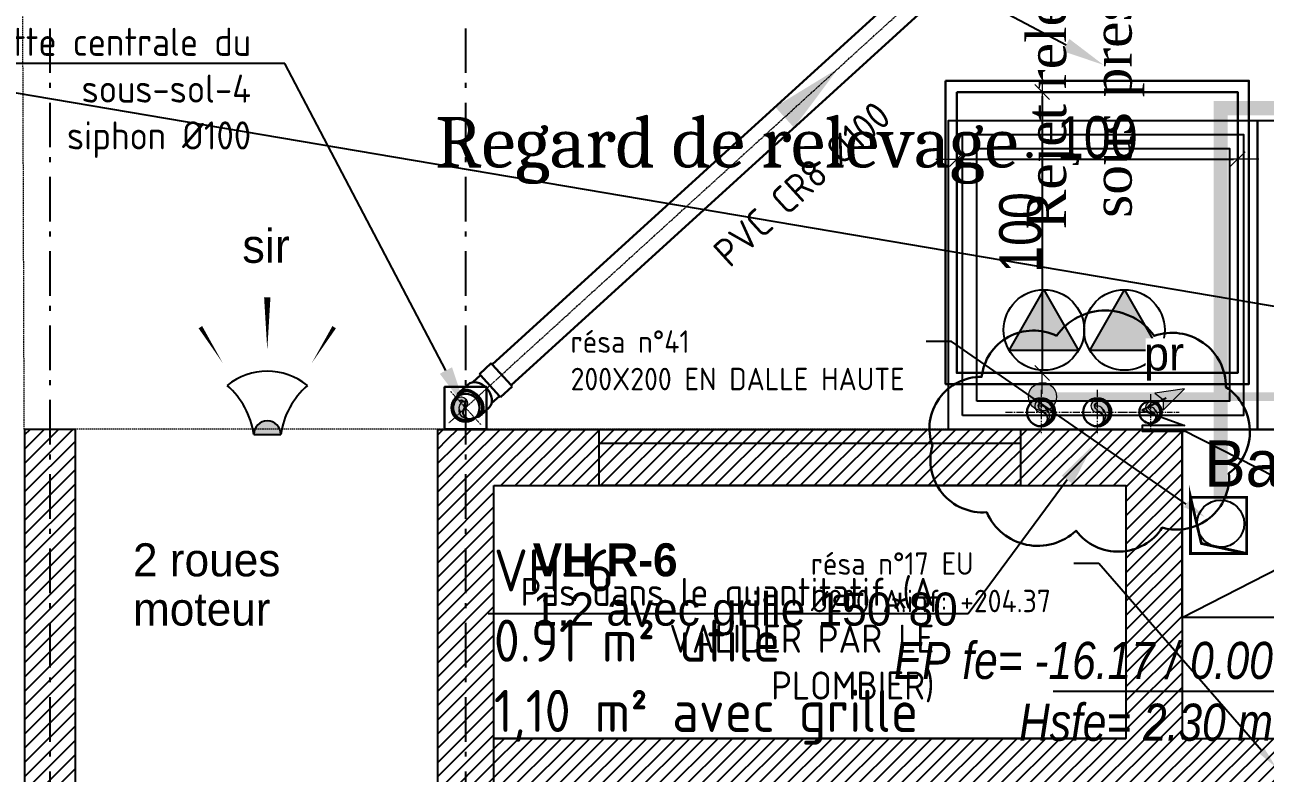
# Model space of a CAD drawing. Header units: centimetres. Extents: x 2097 to 16812, y -3973 to 8191.
# Drawn here: x 9042.5 to 9484.1, y 3724 to 3990.4 of the extents above; entities that cross this region are included whole.
import ezdxf
from ezdxf import colors
from ezdxf.entities.mleader import LeaderData, LeaderLine
from ezdxf.math import Vec2, Vec3

# ---------------------------------------------------------------- set-up
doc = ezdxf.new("R2010")
doc.units = ezdxf.units.CM
for name, pattern in [('AXES', [4, 2.5, -0.4999999999999999, 0.4999999999999999, -0.4999999999999999]), ('CACHE', [0.7499999999999999, 0.4999999999999999, -0.25]), ('prlm_ef', [0.165, 0.1, -0.065]), ('prlm_eu', [2, 1.25, -0.25, 0.25, -0.25]), ('Style de ligne -6', [1.0416400000000001, 0.625, -0.20828, 0.06943000000000005, -0.13893])]:
    doc.linetypes.add(name, pattern=pattern)
doc.layers.get('0').update_dxf_attribs({"color": 252, "lineweight": 18})
for name, color, linetype in [('01_texte', 252, 'Continuous'), ('B GÈnÈral_Hatch', 252, 'Continuous'), ('B Général', 252, 'Continuous'), ('C ANNOTATIONS-prestations', 252, 'Continuous'), ('C ANNOTATIONS-texte', 252, 'Continuous'), ('prlm-BA', 252, 'Continuous'), ('prlm-EAU-EF', 161, 'Continuous'), ('prlm-EAU-EP', 141, 'Continuous'), ('prlm-EAU-EUEV', 25, 'Continuous'), ('prlm-ELEC-CFO', 201, 'Continuous'), ('prlm-ELEC-SSI', 230, 'Continuous'), ('prlm-MOD', 64, 'Continuous'), ('prlm-VMC', 93, 'Continuous')]:
    doc.layers.add(name, color=color, linetype=linetype)
for name, color, linetype, lineweight in [('_GAZELEC-RESERVATION', 1, 'Continuous', 18), ('_GAZELEC-RESERVATION 2', 6, 'Continuous', 18), ('AA_COTES', 253, 'Continuous', 0), ('Fontanel-rsd', 7, 'Continuous', 0)]:
    doc.layers.add(name, color=color, linetype=linetype, lineweight=lineweight)
doc.styles.add('Eurostile', font='')
doc.styles.add('Eurostile (bold)', font='')
doc.styles.add('prlm-eau-ep', font='timesbi.ttf', dxfattribs={"height": 18})
doc.styles.add('prlm-eau-euev', font='pala.ttf', dxfattribs={"height": 18})
doc.styles.add('prlm-elec-cfo', font='comic.ttf', dxfattribs={"height": 12})
doc.styles.add('prlm-elec-ssi', font='comic.ttf', dxfattribs={"height": 12})
doc.styles.add('prlm-mod', font='cambriaz.ttf', dxfattribs={"height": 18})
doc.styles.get("Standard").update_dxf_attribs({"font": 'isocp.shx', "height": 15})
doc.styles.add('STYLE2', font='ARIALN.TTF')
doc.styles.get('Eurostile').set_extended_font_data('Eurostile')
doc.styles.get('Eurostile (bold)').set_extended_font_data('Eurostile', bold=True)
doc.dimstyles.new('ISO-25', dxfattribs={"dimtxt": 2.5, "dimasz": 2.5, "dimexe": 1.25, "dimexo": 0.625, "dimtad": 1, "dimtxsty": 'Standard', "dimcen": 2.5, "dimadec": 0, "dimazin": 0, "dimtfac": 1, "dimtmove": 0, "dimatfit": 3, "dimfxl": 1, "dimarcsym": 0})
doc.dimstyles.new('JB50', dxfattribs={"dimscale": 0.1, "dimtxt": 150, "dimasz": 15, "dimexe": 0.1, "dimexo": 0.1, "dimgap": 0.09, "dimtad": 1, "dimdec": 1, "dimdsep": 46, "dimtxsty": 'STYLE2', "dimblk1": 'BOND_G', "dimblk2": 'BOND_D', "dimsah": 1, "dimcen": 1.5, "dimdle": 0.01, "dimse1": 1, "dimse2": 1, "dimclrd": 256, "dimclre": 256, "dimclrt": 256, "dimazin": 2, "dimtfac": 2.333333333333333, "dimtdec": 1, "dimtix": 1, "dimtmove": 2, "dimatfit": 3, "dimldrblk": 'BOND_G', "dimfxl": 1, "dimtolj": 1, "dimtzin": 0, "dimarcsym": 0})
pattern_1 = [(45, (0, 0), (2.425347222222122, -2.645833333333339), [])]

# ---------------------------------------------------------------- blocks, each defined once
blk = doc.blocks.new('Groupe-132-1')
at = {"layer": 'C ANNOTATIONS-prestations', "linetype": 'Continuous'}
for p, q in [((9454.484555200865, 3779.388851235479), (9585.446930164506, 3846.389752893424)), ((9454.484555200865, 3846.389752893424), (9585.446930164506, 3779.388851235479))]:
    blk.add_line(p, q, dxfattribs=at)
at = {"layer": 'C ANNOTATIONS-prestations', "linetype": 'Continuous', "flags": 128}
blk.add_lwpolyline([(9454.484555200865, 3846.389752893424), (9585.446930164506, 3846.389752893424), (9585.446930164506, 3779.388851235479), (9454.484555200865, 3779.388851235479)], close=True, dxfattribs=at)
at = {"layer": 'C ANNOTATIONS-prestations', "insert": (9519.965742682685, 3842.465195365857), "char_height": 16.47100151909722, "width": 130.9623749636416, "attachment_point": 2, "line_spacing_factor": 0.8941417206159926, "style": 'Eurostile'}
blk.add_mtext('Bac à sable', dxfattribs=at)
blk = doc.blocks.new('xi.eu')
at = {"layer": 'prlm-EAU-EUEV', "linetype": 'ByBlock', "lineweight": -2}
h = blk.add_hatch(color=0, dxfattribs=at)
edge = h.paths.add_edge_path()
edge.add_arc((0, 0), 5, 0, 360)
at = {"layer": 'prlm-EAU-EUEV', "color": 0, "linetype": 'ByBlock', "lineweight": 5}
blk.add_circle((0, 0), 5, dxfattribs=at)
blk = doc.blocks.new('A$C711F189D')
at = {"layer": '01_texte', "color": 0}
blk.add_lwpolyline([(-414.4533260720618, 293.4112839130808), (600.9999975412848, 120.9999945681243)], dxfattribs=at)
blk = doc.blocks.new('xi.sir')
at = {"layer": 'prlm-ELEC-SSI'}
blk.add_hatch(color=0, dxfattribs=at).paths.add_polyline_path([(-4.810390982873949, 4.440892098500626e-16), (4.817543221989935, -1.332267629550188e-15, 1)])
at = {"layer": 'prlm-ELEC-SSI', "color": 0, "flags": 128}
for points in [[(0.003576119557994922, 30.00000000000001, 0, 2.25, 0), (0.00357611955799607, 48.75, 0, 0, 0)], [(-15.87292407984771, 25.45460157649832, 0, 1.5, 0), (-23.81117417955057, 38.18190236474748, 0, 0, 0)], [(15.88007631896371, 25.45460157649831, 0, 1.5, 0), (23.81832641866657, 38.18190236474748, 0, 0, 0)]]:
    blk.add_lwpolyline(points, format="xyseb", dxfattribs=at)
blk.add_lwpolyline([(-4.810390982873949, 4.592273826833915e-16), (4.817543221989935, -1.165734175856414e-15)], dxfattribs=at)
at = {"layer": 'prlm-ELEC-SSI', "color": 0}
for centre, radius, start, end in [((0.003576119557996284, -2.666980052802203e-16), 22.5, 50.61869435007318, 129.3813056499268), ((-33.01495127341107, -4.075443387564103), 28.49748164290633, 8.222097287565061, 48.87538131448579), ((33.02210351252705, -4.075443387564108), 28.49748164290633, 131.1246186855142, 171.7779027124349), ((0.003576119557993085, -3.532533965865114e-16), 4.813967102431942, 0, 180)]:
    blk.add_arc(centre, radius, start, end, dxfattribs=at)
blk = doc.blocks.new('xi.PR')
at = {"layer": 'prlm-ELEC-CFO', "lineweight": 5}
blk.add_hatch(color=0, dxfattribs=at).paths.add_polyline_path([(-2.999999999999967, 6.000000000000012), (-0.1026311234992878, 3.698684438250359), (0, 0), (7.500000000000002, 7.5)])
at = {"layer": 'prlm-ELEC-CFO', "color": 0, "lineweight": 5, "flags": 128}
blk.add_lwpolyline([(-2.999999999999967, 6.000000000000012), (-0.1026311234992878, 3.698684438250359), (0, 0), (7.500000000000002, 7.5)], close=True, dxfattribs=at)
at = {"layer": 'prlm-ELEC-CFO', "color": 0}
blk.add_lwpolyline([(0.954681274365611, 4.227340637182808), (-7.499999999999992, 9.769962616701378e-15), (7.500000000000009, -5.499999999999991), (-7.499999999999991, -5.499999999999989), (-7.499999999999992, -7.499999999999989), (7.500000000000008, -7.49999999999999)], dxfattribs=at)
blk = doc.blocks.new('BOND_G')
at = {"layer": 'AA_COTES', "color": 0}
for p, q in [((0, -5), (0, 14.99999999999999)), ((5, 0), (-5, 0)), ((1.767766952966312, 1.767766952966312), (-1.767766952966426, -1.767766952966426))]:
    blk.add_line(p, q, dxfattribs=at)
blk = doc.blocks.new('BOND_D')
at = {"layer": 'AA_COTES', "color": 0}
for p, q in [((0, 5), (0, -15)), ((5, 0), (-5, 0)), ((-1.767766952966312, -1.767766952966312), (1.767766952966426, 1.767766952966426))]:
    blk.add_line(p, q, dxfattribs=at)
blk = doc.blocks.new('*D252')
at = {"layer": 'Fontanel-rsd', "color": 6, "lineweight": -2, "ltscale": 0.2, "transparency": 16777216}
blk.add_line((9375.784535951929, 3942.600000373012), (9472.784536331152, 3942.600000373012), dxfattribs=at)
at = {"layer": 'Fontanel-rsd', "color": 6, "lineweight": -2, "ltscale": 0.2, "transparency": 16777216, "xscale": 1.5, "yscale": 1.5, "zscale": 1.5, "rotation": 180}
blk.add_blockref('BOND_G', (9374.284535951929, 3942.600000373012), dxfattribs=at)
at = {"layer": 'Fontanel-rsd', "color": 6, "lineweight": -2, "ltscale": 0.2, "transparency": 16777216, "xscale": 1.5, "yscale": 1.5, "zscale": 1.5}
blk.add_blockref('BOND_D', (9474.284536331152, 3942.600000373012), dxfattribs=at)
at = {"layer": 'Fontanel-rsd', "color": 6, "lineweight": 0, "ltscale": 0.2, "transparency": 16777216, "insert": (9424.28453614154, 3950.267595188837), "char_height": 15, "attachment_point": 5, "style": 'STYLE2'}
blk.add_mtext('\\A1;100', dxfattribs=at)
blk = doc.blocks.new('PVC DN100 C 90° Mont')
at = {"linetype": 'Continuous'}
h = blk.add_hatch(color=9, dxfattribs=at)
edge = h.paths.add_edge_path()
edge.add_arc((174.3050865276346, 3.637978807091713e-12), 45, 270, 450)
edge.add_arc((174.3050865276346, 22.50000000000364), 22.5, 90, 270)
edge.add_arc((174.3050865276346, -22.49999999999636), 22.5, -90, 90, ccw=False)
at = {"color": 0, "linetype": 'ByBlock', "lineweight": -2}
for p, q in [((0, 50.00000000000364), (0, 55.70000000000437)), ((0, 55.70000000000437), (57, 55.70000000000437)), ((0, -49.99999999999636), (0, 50.00000000000364)), ((57, 55.70000000000437), (57, 50.00000000000364)), ((57, 50.00000000000364), (94.09081123205033, 50.00000000000364)), ((57, 50.00000000000364), (57, -49.99999999999636)), ((151.7523086789988, 55.70000000000437), (111.4472221513643, 55.70000000000437)), ((174.3050865276346, 50.00000000000364), (151.7523086789988, 50.00000000000364)), ((0, -55.69999999999709), (0, -49.99999999999636)), ((57, -55.69999999999709), (0, -55.69999999999709)), ((57, -49.99999999999636), (94.09081123205033, -49.99999999999636)), ((57, -49.99999999999636), (57, -55.69999999999709)), ((151.7523086789988, -55.69999999999709), (111.4472221513643, -55.69999999999709)), ((174.3050865276346, -49.99999999999636), (151.7523086789988, -49.99999999999636))]:
    blk.add_line(p, q, dxfattribs=at)
at = {"color": 9, "linetype": 'AXES'}
for p, q in [((174.3050865276346, 80.00000000000364), (174.3050865276346, -79.99999999999636)), ((0, 0), (254.3050865276346, 3.637978807091713e-12))]:
    blk.add_line(p, q, dxfattribs=at)
at = {"color": 9, "linetype": 'Continuous'}
for p, q in [((174.3050865276346, 33.75000000000364), (163.0550865276346, 22.50000000000364)), ((163.0550865276346, 22.50000000000364), (174.3050865276346, 22.50000000000364)), ((174.3050865276346, 3.000000000003638), (174.3050865276346, 11.25000000000364)), ((196.8050865276346, 3.637978807091713e-12), (195.3050865276346, 11.25000000000364))]:
    blk.add_line(p, q, dxfattribs=at)
at = {"color": 0, "linetype": 'ByBlock', "lineweight": -2}
blk.add_circle((174.3050865276346, 3.637978807091713e-12), 50, dxfattribs=at)
at = {"color": 9, "linetype": 'Continuous'}
for centre, radius, start, end in [((174.3050865276346, 22.50000000000364), 22.5, 90, 270), ((174.3050865276346, 3.637978807091713e-12), 45, 270, 90), ((174.3050865276346, 22.50000000000364), 11.25, 90, 270), ((174.3050865276346, 3.637978807091713e-12), 42, 0, 90), ((174.3050865276346, 3.637978807091713e-12), 22.5, 0, 90), ((174.3519615276309, -20.99999999999636), 24.00004577632352, 269.8880943229346, 90.1119056770654), ((171.1979436704933, 3.637978807091713e-12), 45.1071428571413, 273.949868021853, 0), ((174.3050865276346, -22.49999999999636), 22.5, 270, 90), ((170.6384198609667, -12.24999999999636), 34.06896600198639, 303.2236264370474, 43.61248425266183)]:
    blk.add_arc(centre, radius, start, end, dxfattribs=at)
at = {"color": 0, "linetype": 'ByBlock', "lineweight": -2}
for centre, major_axis, ratio, start_param, end_param in [((111.4472221513643, 3.637978807091713e-12), (0, 55.70000000000073), 0.707106781186563, 0, 3.141592653589793), ((151.7523086789988, 3.637978807091713e-12), (0, 55.70000000000073), 0.707106781186563, 5.826833338673532, 9.881129929275435), ((151.7523086789988, 3.637978807091713e-12), (0, 50), 0.7071067811865214, 0, 3.141592653589793)]:
    blk.add_ellipse(centre, major_axis=major_axis, ratio=ratio, start_param=start_param, end_param=end_param, dxfattribs=at)
blk = doc.blocks.new('A$C0C68167A')
at = {"linetype": 'Continuous', "true_color": 0xe6e6e6}
h = blk.add_hatch(color=254, dxfattribs=at)
edge = h.paths.add_edge_path()
edge.add_arc((0.0006059133411326911, 8.158531272783875e-08), 4.5, 270.0154294565103, 450.0154294565103)
edge.add_arc((-9.094947017729282e-13, 2.250000000000455), 2.25, 90.0154294565103, 270.0154294565103)
edge.add_arc((0.001211826682265382, -2.249999836830284), 2.25, -89.98457054348972, 90.01542945651028, ccw=False)
at = {"color": 9, "linetype": 'AXES'}
for p, q in [((-0.001548445206935867, 7.999999791506525), (0.002760271889201249, -7.9999996283359)), ((-12.71525386532903, -0.003424152105708345), (12.71525386532812, 0.003424152106163092))]:
    blk.add_line(p, q, dxfattribs=at)
at = {"color": 9, "linetype": 'Continuous'}
for p, q in [((-0.0003029566714758403, 3.374999959208253), (-1.124999959208253, 2.249697043329888)), ((-1.124999959208253, 2.249697043329888), (-9.094947017729282e-13, 2.250000000000455)), ((0.0005251248958302313, 0.3000000707070285), (0.0003029566705663456, 1.125000040792656)), ((2.250605831756729, 0.0006059949269001663), (2.100302880524396, 1.125565559911593))]:
    blk.add_line(p, q, dxfattribs=at)
at = {"color": 0, "linetype": 'ByBlock', "lineweight": -2}
blk.add_circle((0.0006059133411326911, 8.158531272783875e-08), 5, dxfattribs=at)
at = {"color": 9, "linetype": 'Continuous'}
for centre, radius, start, end in [((-9.094947017729282e-13, 2.250000000000455), 2.25, 90.0154294565103, 270.0154294565103), ((0.0006059133411326911, 8.158531272783875e-08), 4.5, 270.0154294565103, 90.0154294565103), ((-9.094947017729282e-13, 2.250000000000455), 1.125, 90.0154294565103, 270.0154294565103), ((0.0006059133411326911, 8.158531272783875e-08), 4.199999999999999, 0.01542945677085333, 90.0154294565103), ((0.0006059133411326911, 8.158531272783875e-08), 2.25, 0.01542945677085333, 90.0154294565103), ((0.005858932289811492, -2.099998579949897), 2.400004577632352, 269.9035237799076, 90.12733513360807), ((0.001211826682265382, -2.249999836830284), 2.25, 270.0154294565103, 90.0154294565103), ((-0.3101083611063586, -8.359216190001462e-05), 4.51071428571413, 273.9652974788025, 0.01542945677085333), ((-0.3657308538777215, -1.225098615429943), 3.406896600198638, 303.239055893699, 43.62791370935579)]:
    blk.add_arc(centre, radius, start, end, dxfattribs=at)
blk = doc.blocks.new('*D261')
at = {"layer": 'Fontanel-rsd', "color": 6, "lineweight": -2, "ltscale": 0.2, "transparency": 16777216}
blk.add_line((9404.672789831604, 3964.989753266433), (9404.672789831604, 3867.989753266433), dxfattribs=at)
at = {"layer": 'Fontanel-rsd', "color": 6, "lineweight": -2, "ltscale": 0.2, "transparency": 16777216, "xscale": 1.5, "yscale": 1.5, "zscale": 1.5}
for name, p, rotation in [('BOND_G', (9404.672789831604, 3966.489753266433), 90), ('BOND_D', (9404.672789831604, 3866.489753266433), 270)]:
    blk.add_blockref(name, p, dxfattribs=dict(at, rotation=rotation))
at = {"layer": 'Fontanel-rsd', "color": 6, "lineweight": 0, "ltscale": 0.2, "transparency": 16777216, "insert": (9397.00519501578, 3916.489753266434), "char_height": 15, "attachment_point": 5, "rotation": 90, "style": 'STYLE2'}
blk.add_mtext('\\A1;100', dxfattribs=at)

msp = doc.modelspace()

# ---------------------------------------------------------------- hatches: boundary and pattern name
at = {"layer": 'B GÈnÈral_Hatch', "linetype": 'Continuous'}
h = msp.add_hatch(dxfattribs=at)
h.set_pattern_fill('50_BETON', color=256, style=0, pattern_type=2)
h.set_pattern_definition(pattern_1)
h.paths.add_polyline_path([(9042.484212579606, 3846.389752893419), (9042.484212579606, 3531.38889822078), (9060.484212579606, 3551.38889822078), (9060.484212579606, 3846.389752893419)])
h = msp.add_hatch(dxfattribs=at)
h.set_pattern_fill('50_BETON', color=256, style=0, pattern_type=2)
h.set_pattern_definition(pattern_1)
h.paths.add_polyline_path([(9434.484555200861, 3826.389752893422), (9454.484555200863, 3846.389752893422), (9189.484212606134, 3846.389752893419), (9209.48421260614, 3826.389752893419)])
h = msp.add_hatch(dxfattribs=at)
h.set_pattern_fill('50_BETON', color=256, style=0, pattern_type=2)
h.set_pattern_definition(pattern_1)
h.paths.add_polyline_path([(9209.484212606138, 3826.389752893421), (9189.484212606136, 3846.389752893419), (9189.48421260614, 3551.38889822078), (9209.484212606141, 3551.38889822078)])
h = msp.add_hatch(dxfattribs=at)
h.set_pattern_fill('50_BETON', color=256, style=0, pattern_type=2)
h.set_pattern_definition(pattern_1)
h.paths.add_polyline_path([(9434.48455816861, 3736.388876292084), (9454.48455816861, 3736.388875919073), (9454.484554541368, 3846.389753552915), (9434.484555200863, 3826.389752893419)])
h = msp.add_hatch(dxfattribs=at)
h.set_pattern_fill('50_BETON', color=256, style=0, pattern_type=2)
h.set_pattern_definition(pattern_1)
h.paths.add_polyline_path([(9586.90924601623, 3716.388870606469), (9586.90924601623, 3736.388870606469), (9209.484212606143, 3736.388884684852), (9209.484212606141, 3716.388884684852)])
at = {"layer": 'prlm-EAU-EUEV'}
for points in [[(9405.294776750085, 3896.116143842309), (9417.664948438909, 3874.528237723855), (9392.9317865023, 3874.524124243712)], [(9433.968231804778, 3896.116143842309), (9446.338403493603, 3874.528237723855), (9421.605241556994, 3874.524124243712)]]:
    msp.add_hatch(color=256, dxfattribs=at).paths.add_polyline_path(points)

# ---------------------------------------------------------------- linework, layer by layer
at = {"layer": '_GAZELEC-RESERVATION 2', "ltscale": 25, "const_width": 1}
msp.add_lwpolyline([(9457.504965019252, 3802.18681985341), (9457.504965019252, 3822.18681985341), (9477.504965019252, 3822.18681985341), (9477.504965019252, 3802.18681985341), (9457.504965019252, 3802.18681985341), (9457.504965019252, 3822.18681985341), (9461.355813902599, 3805.771519201614), (9477.504965019252, 3802.18681985341)], dxfattribs=at)
at = {"layer": 'B Général', "linetype": 'Style de ligne -6', "ltscale": 25.4}
for p, q in [((9051.484212579608, 3285.38890504039), (9051.484212579608, 5820.388904937164)), ((9199.48421260614, 3285.38890504039), (9199.48421260614, 5820.388904937164))]:
    msp.add_line(p, q, dxfattribs=at)
at = {"layer": 'B Général', "linetype": 'Continuous', "lineweight": 18}
for p, q in [((9042.484212579606, 3531.38889822078), (9042.484212579606, 3846.389752893419)), ((9060.484212579606, 3551.38889822078), (9060.484212579606, 3846.389752893419)), ((9189.484212606134, 3846.389752893419), (9454.484554541368, 3846.389752893422)), ((9189.48421260614, 3551.38889822078), (9189.484212606136, 3846.389752893419)), ((9454.484554541368, 3846.389752893423), (9454.48455816861, 3736.388875546061)), ((9209.48421260614, 3551.38889822078), (9209.484212606136, 3826.389752893419)), ((9219.484212606136, 3826.389752893419), (9424.484554871113, 3826.389752893421)), ((9434.484555200861, 3826.38975289342), (9434.48455816861, 3736.388876292084)), ((9209.484212606143, 3736.388884684852), (9434.484558168608, 3736.388876292083)), ((9454.484558168608, 3736.38887554606), (9586.909246016228, 3736.388870606469))]:
    msp.add_line(p, q, dxfattribs=at)
at = {"layer": 'B Général', "linetype": 'Continuous'}
for p, q in [((9060.484212579606, 3846.389752893419), (9042.484212579606, 3846.389752893419)), ((9042.484212579606, 3531.38889822078), (9042.484212579606, 3846.389752893419)), ((9060.484212579606, 3551.38889822078), (9060.484212579606, 3846.389752893419)), ((9189.484212606134, 3846.389752893419), (9454.484554541368, 3846.389752893422)), ((9189.48421260614, 3551.38889822078), (9189.484212606136, 3846.389752893419)), ((9454.484554541368, 3846.389752893423), (9454.48455816861, 3736.388875546061)), ((9209.48421260614, 3551.38889822078), (9209.484212606136, 3826.389752893419)), ((9219.48421260614, 3826.389752893419), (9424.484554871113, 3826.389752893422)), ((9434.484555200861, 3826.38975289342), (9434.48455816861, 3736.388876292084)), ((9209.484212606143, 3736.388884684852), (9434.484558168608, 3736.388876292083)), ((9454.484558168611, 3736.38887554606), (9586.909246016228, 3736.388870606469))]:
    msp.add_line(p, q, dxfattribs=at)
at = {"layer": 'B Général', "flags": 128}
for points in [[(9246.98421260614, 3826.389586977831), (9246.98421260614, 3846.389752893419), (9396.98421260614, 3846.389752893419), (9396.98421260614, 3826.389586977831)], [(9246.984212606141, 3841.389752893419), (9246.984212606141, 3846.389752893419), (9396.98421260614, 3846.389752893419), (9396.98421260614, 3841.389752893419)]]:
    msp.add_lwpolyline(points, close=True, dxfattribs=at)
at = {"layer": 'B Général', "linetype": 'Continuous', "flags": 128}
msp.add_lwpolyline([(9209.48421260614, 3826.389586977831), (9434.48455556361, 3826.389586977831), (9434.48455556361, 3736.388880844258), (9209.48421260614, 3736.388880844258)], close=True, dxfattribs=at)
at = {"layer": 'Fontanel-rsd', "color": 1, "lineweight": 30, "elevation": -4.999979430668971e-08}
for points in [[(9208.876927693722, 3869.532753100023), (9418.39928678827, 4060.266287875682)], [(9215.608652446901, 3862.137898006957), (9433.25432077537, 4060.266287875682)]]:
    msp.add_lwpolyline(points, dxfattribs=at)
at = {"layer": 'Fontanel-rsd', "color": 9, "linetype": 'AXES', "lineweight": 15, "ltscale": 0.3, "elevation": -4.999979430668971e-08}
msp.add_lwpolyline([(9212.242790070311, 3865.83532555349), (9425.82680378182, 4060.266287875682)], dxfattribs=at)
at = {"layer": 'Fontanel-rsd', "color": 1, "lineweight": 30, "elevation": -4.999979430668971e-08}
msp.add_lwpolyline([(9312.960055509664, 3957.520815031571, 9.999999999999998, 0, 0), (9332.129993204926, 3974.971697094217, 0, 0, 0)], format="xyseb", dxfattribs=at)
at = {"layer": 'Fontanel-rsd', "color": 1, "lineweight": 30}
msp.add_lwpolyline([(9206.907581402253, 3846.489752893419), (9191.907581402253, 3846.489752893419), (9191.907581402253, 3861.48975289343), (9206.907581402253, 3861.48975289343)], close=True, dxfattribs=at)
at = {"layer": 'prlm-EAU-EF', "linetype": 'prlm_ef', "ltscale": 300, "const_width": 5, "flags": 128}
msp.add_lwpolyline([(9468.193863506473, 3821.221434268715), (9468.193863506473, 3960.749598467642), (11410.24583695402, 3960.749598467642), (11410.24583695402, 5313.972023647897)], dxfattribs=at)
at = {"layer": 'prlm-EAU-EF', "ltscale": 300}
msp.add_circle((9468.193863506473, 3812.827729602105), 8.393704666610278, dxfattribs=at)
at = {"layer": 'prlm-EAU-EUEV'}
for points in [[(9405.294776750085, 3896.116143842309), (9417.664948438909, 3874.528237723855), (9392.9317865023, 3874.524124243712), (9405.294776750085, 3896.116143842309)], [(9433.968231804778, 3896.116143842309), (9446.338403493603, 3874.528237723855), (9421.605241556994, 3874.524124243712), (9433.968231804778, 3896.116143842309)]]:
    msp.add_lwpolyline(points, dxfattribs=at)
at = {"layer": 'prlm-EAU-EUEV', "color": 5, "linetype": 'prlm_eu', "ltscale": 50, "const_width": 3, "flags": 128}
msp.add_lwpolyline([(9404.81099192527, 3858.024741002537), (9404.810991925267, 3858.024741002538), (9567.514517260057, 3858.024741002538)], dxfattribs=at)
at = {"layer": 'prlm-EAU-EUEV'}
for centre in [(9405.297161152852, 3881.779416514816), (9433.970616207545, 3881.779416514816)]:
    msp.add_circle(centre, 14.33672752734701, dxfattribs=at)
at = {"layer": 'prlm-MOD'}
for points in [[(9371.36736820617, 3846.389752893423), (9371.36736820617, 3956.389752893423), (9481.36736820617, 3956.389752893423), (9481.36736820617, 3846.389752893423)], [(9481.36736820617, 3846.389752893423), (9481.36736820617, 3956.389752893423), (9591.36736820617, 3956.389752893423), (9591.36736820617, 3846.389752893423)], [(9376.36736820617, 3851.389752893423), (9376.36736820617, 3951.389752893423), (9476.36736820617, 3951.389752893423), (9476.36736820617, 3851.389752893423)], [(9381.36736820617, 3856.389752893423), (9381.36736820617, 3946.389752893423), (9471.36736820617, 3946.389752893423), (9471.36736820617, 3856.389752893423)]]:
    msp.add_lwpolyline(points, close=True, dxfattribs=at)

# ---------------------------------------------------------------- block references
at = {"layer": 'C ANNOTATIONS-prestations'}
msp.add_blockref('Groupe-132-1', (0, 0), dxfattribs=at)
at = {"layer": 'Fontanel-rsd', "color": 1, "lineweight": 30, "xscale": -0.09999999999999999, "yscale": 0.09999999999999999, "zscale": 0.09999999999999999, "rotation": 42.3123927166172}
msp.add_blockref('PVC DN100 C 90° Mont', (9212.27480404459, 3865.800157939034, -4.787761291299926e-08), dxfattribs=at)
at = {"layer": 'Fontanel-rsd', "color": 1, "lineweight": 30}
for p in [(9404.284707294932, 3852.489753260112, -4.787761291299926e-08), (9424.284707294932, 3852.489753260112, -4.787761291299926e-08)]:
    msp.add_blockref('A$C0C68167A', p, dxfattribs=at)
at = {"layer": 'Fontanel-rsd', "color": 1, "lineweight": 30, "xscale": 0.8, "yscale": 0.8, "zscale": 0.8}
msp.add_blockref('A$C0C68167A', (9443.285312881922, 3852.492177041872, -4.787761291299926e-08), dxfattribs=at)
at = {"layer": 'prlm-BA'}
msp.add_blockref('A$C711F189D', (9209.484212606141, 3714.388910204608), dxfattribs=at)
at = {"layer": 'prlm-EAU-EUEV', "color": 5}
msp.add_blockref('xi.eu', (9404.81099192527, 3858.024741002537), dxfattribs=at)
at = {"layer": 'prlm-ELEC-CFO', "rotation": 359.999999999849}
msp.add_blockref('xi.PR', (9447.808113950981, 3853.279051724699), dxfattribs=at)
at = {"layer": 'prlm-ELEC-SSI', "lineweight": 20}
msp.add_blockref('xi.sir', (9128.80237905879, 3844.592719039171), dxfattribs=at)

# ---------------------------------------------------------------- texts
at = {"layer": 'C ANNOTATIONS-texte', "char_height": 11.76500108506944, "attachment_point": 1, "line_spacing_factor": 0.8941417206159925}
for s, insert, width, style in [('2 roues moteur', (9081, 3805.834046174145), 69.19839318258309, 'Eurostile'), ('VH R-6 {\\fEurostile|b0|i0|c0|p0;\\P1,2 avec grille 150*80 }', (9223.301778296154, 3805.834046174145), 178.4092423682319, 'Eurostile (bold)')]:
    msp.add_mtext(s, dxfattribs=dict(at, insert=insert, width=width, style=style))
at = {"layer": 'Fontanel-rsd', "color": 1, "lineweight": 15, "insert": (9293.451686245036, 3903.600581396138, -2.122181393690451e-09), "char_height": 9.999999999999996, "attachment_point": 7, "rotation": 42.338009007394945}
msp.add_mtext_dynamic_manual_height_columns('PVC CR8 Ø100', width=1678.142295874926, gutter_width=12.5, heights=[0], dxfattribs=at)
at = {"layer": 'prlm-EAU-EP', "insert": (9486.81235848641, 3753.0378915492), "char_height": 13.2, "width": 163.5809870821161, "attachment_point": 6, "style": 'prlm-eau-ep'}
msp.add_mtext('\\pt1.98e+005;{\\fArial Narrow|b0|i1|c0|p34;EP fe= -16.17 / 0.00 Hsfe= 2.30 m}', dxfattribs=at)
at = {"layer": 'prlm-EAU-EUEV', "color": 5, "linetype": 'prlm_eu', "ltscale": 50, "insert": (9420.13914860806, 3978.386286098168), "char_height": 14, "width": 131.9078761899524, "attachment_point": 5, "rotation": 90, "style": 'prlm-eau-euev'}
msp.add_mtext('Rejet relevage sous pression', dxfattribs=at)
at = {"layer": 'prlm-MOD', "insert": (9292.372447708112, 3945.660479737264), "char_height": 18, "width": 224.6309707227584, "attachment_point": 5, "style": 'prlm-mod'}
msp.add_mtext('Regard de relevage', dxfattribs=at)
at = {"layer": 'prlm-VMC', "insert": (9209.484212606136, 3803.666807924118), "char_height": 15, "attachment_point": 1}
msp.add_mtext_dynamic_manual_height_columns('VH-6\\P0.91 m² utile\\P1,10 m² avec grille', width=181.3703232712987, gutter_width=75, heights=[0], dxfattribs=at)

# ---------------------------------------------------------------- dimensions: what is measured, and where the dimension line sits
at = {"layer": 'Fontanel-rsd', "color": 6, "lineweight": 0, "ltscale": 0.2}
dim = msp.add_linear_dim(base=(9404.672789831604, 3866.489753266433), p1=(9382.268523596811, 3966.489753266433), p2=(9382.268523596813, 3866.489753266433), angle=90, dimstyle='JB50', override={"dimclrd": 6, "dimclrt": 6}, dxfattribs=at)
dim.commit()
dim.dimension.update_dxf_attribs({"geometry": '*D261', "text_midpoint": (9397.00519501578, 3916.489753266434)})
dim = msp.add_linear_dim(base=(9474.284536331152, 3942.600000373012), p1=(9374.284535951929, 3954.100001028183), p2=(9474.284536331152, 3942.600003221004), dimstyle='JB50', override={"dimclrd": 6, "dimclrt": 6}, dxfattribs=at)
dim.commit()
dim.dimension.update_dxf_attribs({"geometry": '*D252', "text_midpoint": (9424.28453614154, 3950.267595188837)})

# ---------------------------------------------------------------- leaders
at = {"layer": '_GAZELEC-RESERVATION', "color": 1}
ml = msp.add_multileader_mtext('Standard', dxfattribs=at)
ml.set_content('\\pxi-3,l4,t4;fe:^I204.20', color=1)
ml.set_leader_properties()
ml.build(insert=Vec2(0, 0))
ml.multileader.update_dxf_attribs({"has_text_frame": 1, "arrow_head_size": 8, "scale": 20})
ctx = ml.context
ctx.base_point, ctx.scale, ctx.char_height, ctx.arrow_head_size, ctx.landing_gap_size, ctx.plane_origin, ctx.plane_x_axis, ctx.plane_y_axis = Vec3(8521.096415481008, 3832.607142203341), 20, 8, 8, 4, Vec3(7881.618884911976, 3727.316002281741), Vec3(1, -1.665334536937735e-16), Vec3(1.665334536937735e-16, 1)
notes = []
notes.append((ctx, [(1, (1, 1, 0), (8512.111918574736, 3832.607142203341), (1, -1.665334536937735e-16), 8.984496906271943, [(0, [(8464.749207381812, 3779.426533811009)], 0, [])])]))
ctx.mtext.insert, ctx.mtext.text_direction, ctx.mtext.width, ctx.mtext.flow_direction = Vec3(8525.096415481008, 3836.607142203341), Vec3(1, -1.665334536937735e-16), 156.8850406025498, 5
at = {"layer": '_GAZELEC-RESERVATION', "color": 6}
ml = msp.add_multileader_mtext('Standard', dxfattribs=at)
ml.set_content('résa n°17 EU\\P%%C200 A.inf: +204.37', color=6)
ml.set_leader_properties()
ml.build(insert=Vec2(0, 0))
ml.multileader.update_dxf_attribs({"has_text_frame": 1, "arrow_head_size": 8, "scale": 20})
ctx = ml.context
ctx.base_point, ctx.scale, ctx.char_height, ctx.arrow_head_size, ctx.landing_gap_size, ctx.plane_origin, ctx.plane_x_axis, ctx.plane_y_axis = Vec3(9318.31513768402, 3798.622054727664), 20, 8, 8, 4, Vec3(8745.269955274794, 3661.51688905007), Vec3(1, -1.665334536937735e-16), Vec3(1.665334536937735e-16, 1)
notes.append((ctx, [(0, (1, 1, 0), (9424.899634590292, 3798.622054727664), (-1, 1.665334536937735e-16), 8.984496906271943, [(0, [(9487.958829497908, 3726.042045922261)], 0, [])])]))
ctx.mtext.insert, ctx.mtext.text_direction, ctx.mtext.width, ctx.mtext.flow_direction = Vec3(9322.31513768402, 3802.622054727664), Vec3(1, -1.665334536937735e-16), 156.8850406025498, 5
at = {"layer": 'Fontanel-rsd', "color": 6}
ml = msp.add_multileader_mtext('Standard', dxfattribs=at)
ml.set_content('Pompe de relevage ', color=6)
ml.set_leader_properties()
ml.build(insert=Vec2(0, 0))
ml.multileader.update_dxf_attribs({"has_text_frame": 1, "text_right_attachment_type": 6, "dogleg_length": 10, "arrow_head_size": 15})
ctx = ml.context
ctx.base_point, ctx.char_height, ctx.arrow_head_size, ctx.plane_origin = Vec3(9166.947848422753, 4055.006540157777), 10, 15, Vec3(9354.284536547697, 3926.032649908906)
ctx.right_attachment, ctx.text_align_type = 6, 2
notes.append((ctx, [(0, (1, 1, 0), (9289.947848422753, 4048.575321724239), (-1, 0), 10, [(0, [(9426.476821943814, 3976.169944088944)], 0, [])])]))
ctx.mtext.insert, ctx.mtext.width, ctx.mtext.alignment, ctx.mtext.flow_direction = Vec3(9277.947848422753, 4061.416154497912), 221.1925276670858, 3, 5
at = {"layer": 'Fontanel-rsd', "color": 30}
ml = msp.add_multileader_mtext('Standard', dxfattribs=at)
ml.set_content('Pas dans le quantitatif (A VALIDER PAR LE PLOMBIER) ', color=30)
ml.set_leader_properties()
ml.build(insert=Vec2(0, 0))
ml.multileader.update_dxf_attribs({"has_text_frame": 1, "text_right_attachment_type": 6, "dogleg_length": 10, "arrow_head_size": 15})
ctx = ml.context
ctx.base_point, ctx.char_height, ctx.arrow_head_size, ctx.plane_origin = Vec3(9212.270078732276, 3787.51585285666), 10, 15, Vec3(9350.331818118393, 3790.329508155411)
ctx.right_attachment, ctx.text_align_type = 6, 2
notes.append((ctx, [(0, (1, 1, 0), (9378.320078732275, 3780.76585285666), (-1, 0), 10, [(0, [(9422.52410351451, 3840.466802335449)], 0, [])])]))
ctx.mtext.insert, ctx.mtext.width, ctx.mtext.alignment, ctx.mtext.flow_direction = Vec3(9366.320078732275, 3793.532810546385), 157.3046815033498, 3, 5
at = {"layer": 'prlm-EAU-EP'}
msp.add_leader([(9548.626423809888, 3826.389752893423), (9494.343643391076, 3753.0378915492), (9408.545929928487, 3753.037891549125)], dimstyle='ISO-25', override={"dimasz": 10, "dimtad": 0}, dxfattribs=at)
for ctx, leaders in notes:
    for number, flags, end, landing, length, lines in leaders:
        leader = LeaderData()
        leader.index, (leader.has_last_leader_line, leader.has_dogleg_vector, leader.attachment_direction) = number, flags
        leader.last_leader_point, leader.dogleg_vector, leader.dogleg_length = Vec3(end), Vec3(landing), length
        for number, points, colour, breaks in lines:
            line = LeaderLine()
            line.index, line.vertices, line.color, line.breaks = number, Vec3.list(points), colors.encode_raw_color(colour), breaks
            leader.lines.append(line)
        ctx.leaders.append(leader)

# ---------------------------------------------------------------- next in the draw order: texts
at = {"layer": 'prlm-ELEC-CFO', "lineweight": 20, "insert": (9448.06095086583, 3879.365396043832), "char_height": 12, "attachment_point": 2, "line_spacing_factor": 0.8, "style": 'prlm-elec-cfo', "bg_fill": 3, "box_fill_scale": 0.95, "bg_fill_color": 256, "bg_fill_transparency": 0}
msp.add_mtext('pr', dxfattribs=at)
at = {"layer": 'prlm-ELEC-SSI', "lineweight": 20, "insert": (9128.384857138972, 3917.693170164972), "char_height": 12, "attachment_point": 2, "line_spacing_factor": 0.8, "style": 'prlm-elec-ssi', "bg_fill": 3, "box_fill_scale": 0.95, "bg_fill_color": 256, "bg_fill_transparency": 0}
msp.add_mtext('sir', dxfattribs=at)

# ---------------------------------------------------------------- next in the draw order: linework, layer by layer
at = {"layer": 'Fontanel-rsd', "color": 3, "linetype": 'CACHE', "lineweight": 18}
msp.add_lwpolyline([(9040.444673753282, 4380.488904211927), (9810.284197689178, 4380.488904267937), (9810.284197689183, 3846.489752893427), (9614.284539060678, 3846.489752893424), (9042.28419720883, 3846.489752893424)], close=True, dxfattribs=at)
at = {"layer": 'Fontanel-rsd', "color": 6, "lineweight": 30}
for points in [[(9370.284535081739, 3970.489753266433), (9478.284535081746, 3970.489753266434), (9478.284538643014, 3862.489753266434), (9370.284538643, 3862.489753266433)], [(9374.284535213637, 3966.489753266433), (9474.284535213645, 3966.489753266434), (9474.284538511116, 3866.489753266434), (9374.284538511101, 3866.489753266433)]]:
    msp.add_lwpolyline(points, close=True, dxfattribs=at)
at = {"layer": 'Fontanel-rsd', "color": 30, "lineweight": 30}
msp.add_lwpolyline([(9409.799813010077, 3879.66873660336, 0.52056705), (9383.126705556337, 3865.066345147303, 0.52056705), (9383.126705556337, 3865.066345147303, 0.52056705), (9365.588208483592, 3840.607351291402, 0.52056705), (9365.588208483592, 3840.607351291402, 0.52056705), (9384.953620579221, 3816.878473627448, 0.52056705), (9384.953620579221, 3816.878473627448, 0.52056705), (9416.74214652357, 3810.307400853079, 0.52056705), (9416.74214652357, 3810.307400853079, 0.52056705), (9447.434481134293, 3811.402581902712, 0.52056705), (9447.434481134293, 3811.402581902712, 0.52056705), (9471.184517498099, 3830.750735368136, 0.52056705), (9471.184517498099, 3830.750735368136, 0.52056705), (9470.088361431053, 3861.415750664143, 0.52056705), (9470.088361431053, 3861.415750664143, 0.52056705), (9444.511410044364, 3879.66873660336, 0.52056705), (9444.511410044364, 3879.66873660336, 0.52056705)], format="xyb", close=True, dxfattribs=at)

# ---------------------------------------------------------------- next in the draw order: leaders
at = {"layer": '_GAZELEC-RESERVATION', "color": 1}
ml = msp.add_multileader_mtext('Standard', dxfattribs=at)
ml.set_content('résa n°66\\P%%C160 A.inf:204.58 ', color=1)
ml.set_leader_properties()
ml.build(insert=Vec2(0, 0))
ml.multileader.update_dxf_attribs({"has_text_frame": 1, "arrow_head_size": 8, "scale": 20})
ctx = ml.context
ctx.base_point, ctx.scale, ctx.char_height, ctx.arrow_head_size, ctx.landing_gap_size, ctx.plane_origin, ctx.plane_x_axis, ctx.plane_y_axis = Vec3(7145.503459208212, 3908.214347060268), 20, 8, 8, 4, Vec3(6506.02592863918, 3802.923207138667), Vec3(1, -1.665334536937735e-16), Vec3(1.665334536937735e-16, 1)
notes = []
notes.append((ctx, [(1, (1, 1, 0), (7136.51896230194, 3908.214347060268), (1, -1.665334536937735e-16), 8.984496906271943, [(0, [(7089.156251109016, 3855.033738667935)], 0, [])])]))
ctx.mtext.insert, ctx.mtext.text_direction, ctx.mtext.width, ctx.mtext.flow_direction = Vec3(7149.503459208212, 3912.214347060268), Vec3(1, -1.665334536937735e-16), 156.8850406025498, 5
ml = msp.add_multileader_mtext('Standard', dxfattribs=at)
ml.set_content('\\pxi-3,l4,t4;fe:^I204.45', color=1)
ml.set_leader_properties()
ml.build(insert=Vec2(0, 0))
ml.multileader.update_dxf_attribs({"has_text_frame": 1, "arrow_head_size": 8, "scale": 20})
ctx = ml.context
ctx.base_point, ctx.scale, ctx.char_height, ctx.arrow_head_size, ctx.landing_gap_size, ctx.plane_origin, ctx.plane_x_axis, ctx.plane_y_axis = Vec3(8521.095392816442, 3894.651795145994), 20, 8, 8, 4, Vec3(7881.61786224741, 3789.360655224393), Vec3(1, -1.665334536937735e-16), Vec3(1.665334536937735e-16, 1)
notes.append((ctx, [(1, (1, 1, 0), (8512.11089591017, 3894.651795145994), (1, -1.665334536937735e-16), 8.984496906271943, [(0, [(8464.748184717246, 3841.471186753661)], 0, [])])]))
ctx.mtext.insert, ctx.mtext.text_direction, ctx.mtext.width, ctx.mtext.flow_direction = Vec3(8525.095392816442, 3898.651795145994), Vec3(1, -1.665334536937735e-16), 156.8850406025498, 5
at = {"layer": '_GAZELEC-RESERVATION', "color": 6}
ml = msp.add_multileader_mtext('Standard', dxfattribs=at)
ml.set_content('résa n°41\\P200X200 EN DALLE HAUTE', color=6)
ml.set_leader_properties()
ml.build(insert=Vec2(0, 0))
ml.multileader.update_dxf_attribs({"has_text_frame": 1, "arrow_head_size": 8, "scale": 20})
ctx = ml.context
ctx.base_point, ctx.scale, ctx.char_height, ctx.arrow_head_size, ctx.landing_gap_size, ctx.plane_origin, ctx.plane_x_axis, ctx.plane_y_axis = Vec3(9232.79759317342, 3877.622821564215), 20, 8, 8, 4, Vec3(8621.67964206758, 3696.32581655069), Vec3(1, -1.665334536937735e-16), Vec3(1.665334536937735e-16, 1)
notes.append((ctx, [(0, (1, 1, 0), (9372.385239685991, 3877.622821564215), (-1, 1.665334536937735e-16), 8.984496906271943, [(0, [(9462.536620089784, 3815.22701045682)], 0, [])])]))
ctx.mtext.insert, ctx.mtext.text_direction, ctx.mtext.width, ctx.mtext.flow_direction = Vec3(9236.79759317342, 3881.65063902352), Vec3(1, -1.665334536937735e-16), 156.8850406025498, 5
ml = msp.add_multileader_mtext('Standard', dxfattribs=at)
ml.set_content('résa n°38 \\P%%C160 A.inf: ;;;', color=6)
ml.set_leader_properties()
ml.build(insert=Vec2(0, 0))
ml.multileader.update_dxf_attribs({"has_text_frame": 1, "arrow_head_size": 8, "scale": 20})
ctx = ml.context
ctx.base_point, ctx.scale, ctx.char_height, ctx.arrow_head_size, ctx.landing_gap_size, ctx.plane_origin, ctx.plane_x_axis, ctx.plane_y_axis = Vec3(6880.66060585619, 3873.308865775012), 20, 8, 8, 4, Vec3(6206.539505144052, 3692.011860761488), Vec3(1, -1.665334536937735e-16), Vec3(1.665334536937735e-16, 1)
notes.append((ctx, [(0, (1, 1, 0), (6957.245102762463, 3873.308865775012), (-1, 1.665334536937735e-16), 8.984496906271943, [(0, [(7086.937308010973, 3822.300114413349)], 0, [])])]))
ctx.mtext.insert, ctx.mtext.text_direction, ctx.mtext.width, ctx.mtext.flow_direction = Vec3(6884.66060585619, 3877.908865775012), Vec3(1, -1.665334536937735e-16), 156.8850406025498, 5
at = {"layer": 'Fontanel-rsd', "color": 1}
ml = msp.add_multileader_mtext('Standard', dxfattribs=at)
ml.set_content('Récupération cunette centrale du sous-sol-4\\Psiphon Ø100 ', color=1)
ml.set_leader_properties()
ml.build(insert=Vec2(0, 0))
ml.multileader.update_dxf_attribs({"has_text_frame": 1, "text_right_attachment_type": 6, "dogleg_length": 10, "arrow_head_size": 15})
ctx = ml.context
ctx.base_point, ctx.char_height, ctx.arrow_head_size, ctx.plane_origin = Vec3(8924.048507351086, 3982.846591098535, -4.787761291299926e-08), 10, 15, Vec3(9199.38519547603, 3854.066419283201, -4.787761291299926e-08)
ctx.right_attachment, ctx.text_align_type = 6, 2
notes.append((ctx, [(0, (1, 1, 0), (9135.048507351086, 3976.609091098535, -4.787761291299926e-08), (-1, 0), 10, [(0, [(9199.38519547603, 3854.066419283201, -4.787761291299926e-08)], 0, [])])]))
ctx.mtext.insert, ctx.mtext.width, ctx.mtext.alignment, ctx.mtext.flow_direction = Vec3(9123.048507351086, 3989.376048788259, -4.787761291299926e-08), 221.1925276670858, 3, 5
for ctx, leaders in notes:
    for number, flags, end, landing, length, lines in leaders:
        leader = LeaderData()
        leader.index, (leader.has_last_leader_line, leader.has_dogleg_vector, leader.attachment_direction) = number, flags
        leader.last_leader_point, leader.dogleg_vector, leader.dogleg_length = Vec3(end), Vec3(landing), length
        for number, points, colour, breaks in lines:
            line = LeaderLine()
            line.index, line.vertices, line.color, line.breaks = number, Vec3.list(points), colors.encode_raw_color(colour), breaks
            leader.lines.append(line)
        ctx.leaders.append(leader)

doc.saveas('drawing.dxf')
